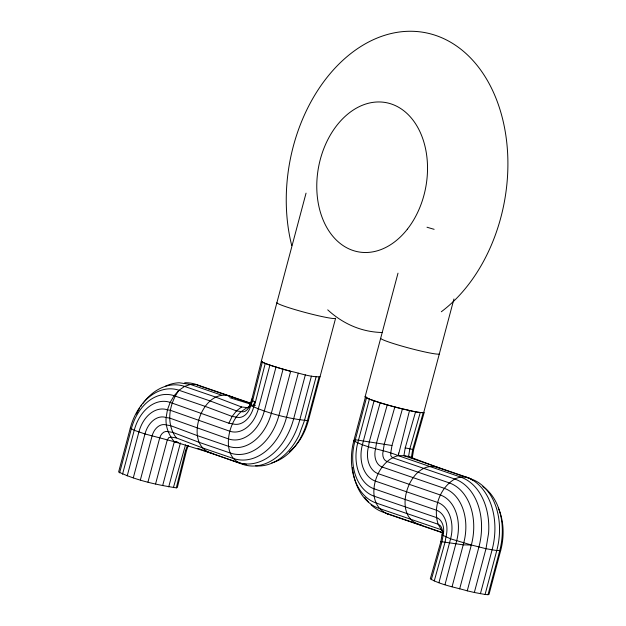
<?xml version="1.0" encoding="UTF-8"?>
<svg xmlns="http://www.w3.org/2000/svg" width="626" height="626" viewBox="0 0 626 626"><rect width="100%" height="100%" fill="white"/><g stroke="black" fill="none" stroke-linecap="round" stroke-linejoin="round"><path stroke-width="0.94" d="M443.271 533.062L388.339 514.228C362.29 504.517 374.927 460.939 398.277 455.681L398.527 452.997M412.213 457.856A8.897 6.393 -79.5 0 1 412.518 456.331L413.637 449.656L424.201 412.424C416.932 413.152 409.592 410.1 402.44 408.888L391.978 445.501L390.757 452.794L390.827 455.845L392.494 457.669L454.75 479.023C460.353 476.284 467.88 475.799 472.693 480.322M415.601 411.775L405.225 447.864L403.919 455.681L399.216 455.681M440.876 541.6L441.987 534.925A8.897 6.393 -79.5 0 0 438.192 524.267C432.715 507.874 439.765 487.857 454.75 479.023A56.676 40.729 -79.5 0 1 478.937 546.928L467.254 590.834C454.906 587.219 441.596 585.107 430.305 578.839L440.876 541.6L463.412 544.863L471.339 544.996L485.995 548.705L496.762 550.575L500.698 550.465A51.848 37.255 -79.5 0 0 498.233 507.85M250.916 403.269L195.985 384.427L190.445 384.442L184.56 386.414L179.02 390.272A51.848 37.255 -79.5 0 0 130.302 428.09L118.619 471.996C136.57 480.416 156.711 484.868 176.329 487.857L185.468 450.79L187.377 445.665M188.348 445.407L186.689 449.883L177.33 487.529L176.329 487.857M246.425 464.328C220.141 462.677 226.252 423.771 241.276 411.618A8.897 6.393 -79.5 0 0 249.641 405.132L251.965 398.872L261.324 361.225L306.044 193.144M467.254 590.834L474.336 592.478L485.995 548.705L488.593 533.195A59.705 42.904 -79.5 0 0 460.533 477.028L398.277 455.681L409.521 410.531M320.035 376.758C310.16 377.22 300.324 373.237 290.667 371.288A30.361 2.222 14.9 0 1 261.324 361.225L262.317 362.086L252.677 400.491L250.635 405.992A15.188 10.916 -79.5 0 1 236.362 417.072L232.136 416.439L205.234 406.391L174.106 395.718A45.557 32.74 -79.5 0 0 131.296 428.951L119.613 472.857M122.547 474.187L134.23 430.281A38.233 27.474 -79.5 0 1 170.155 402.393L228.866 423.207L232.41 423.739A22.513 16.174 -79.5 0 0 253.569 407.323L255.283 402.706L265.252 363.416L262.317 362.086M444.976 584.707L456.659 540.801A38.233 27.474 -79.5 0 0 440.344 494.994L378.088 473.639A22.513 16.174 -79.5 0 1 368.479 446.674L369.301 441.753L380.162 402.761L369.418 399.083L365.49 396.892L353.807 440.798A51.848 37.255 -79.5 0 0 375.936 502.921L438.192 524.267L441.26 529.721L442.918 531.544M127.211 475.893L138.894 431.987A30.369 21.824 -79.5 0 1 167.432 409.834L170.155 402.393L174.106 395.718L179.02 390.272L210.148 400.945L236.464 410.899L241.276 411.618L246.816 407.769L249.351 406.743M133.291 477.873L144.974 433.959A22.513 16.174 -79.5 0 1 166.125 417.542L167.432 409.834L170.249 410.257L229.687 431.189A30.369 21.824 -79.5 0 0 258.233 409.036L269.916 365.122L265.252 363.416M140.365 479.97L152.048 436.064A15.188 10.916 -79.5 0 1 166.32 424.991L170.546 425.625L197.448 435.665L228.576 446.338A45.557 32.74 -79.5 0 0 271.387 413.113L283.069 369.199L269.916 365.122M147.963 482.059L159.646 438.153A8.897 6.393 -79.5 0 1 168.011 431.666L172.823 432.386L199.138 442.339L230.266 453.021A51.848 37.255 -79.5 0 0 278.985 415.202L290.667 371.288L283.069 369.199M155.561 483.992L167.244 440.086L168.801 437.59L171.07 437.12L176.329 437.903L202.198 447.793L233.326 458.467A56.676 40.729 -79.5 0 0 286.583 417.127L298.266 373.221M162.643 485.635L174.325 441.729C168.668 434.968 165.295 426.447 166.125 417.542L169.669 418.074L228.38 438.896A38.233 27.474 -79.5 0 0 264.305 411.008L275.988 367.102M168.723 486.879L180.405 442.973M305.347 374.864L293.664 418.771A59.705 42.904 -79.5 0 1 237.559 462.324L206.431 451.651L174.325 441.729L144.974 433.959L134.23 430.281L130.302 428.09M311.427 376.109L299.744 420.015A60.745 43.648 -79.5 0 1 242.661 464.328L197.879 448.38M316.099 376.868L304.455 420.649L299.056 435.195A59.705 42.904 -79.5 0 1 255.627 465.885M319.033 377.087L307.35 420.993A56.676 40.729 -79.5 0 1 271.825 462.833M289.259 451.902A51.848 37.255 -79.5 0 0 308.352 420.664L335.606 318.219A30.369 2.222 14.9 0 1 306.247 312.75A30.369 2.222 14.9 0 1 276.895 302.679M365.083 396.861L398.003 273.163M369.418 399.083L357.736 442.989A38.233 27.474 -79.5 0 0 374.058 488.796L436.314 510.151A22.513 16.174 -79.5 0 1 445.915 537.116L445.094 542.038L434.233 581.03M453.936 298.993L423.786 412.299A30.369 2.222 14.9 0 1 391.18 406.008A30.369 2.222 14.9 0 1 365.936 396.493M459.656 588.902L471.339 544.996A51.848 37.255 -79.5 0 0 449.21 482.873L386.954 461.518A8.897 6.393 -79.5 0 1 383.159 450.861L384.27 444.186L394.842 406.955L402.44 408.888M480.416 593.722L492.099 549.816A60.745 43.648 -79.5 0 0 466.174 477.035L403.919 455.681L408.582 456.44L440.148 468.358L471.276 479.031A59.705 42.904 -79.5 0 1 496.762 550.575L485.08 594.481L474.336 592.478M485.08 594.481L488.014 594.7L499.697 550.794A56.676 40.729 -79.5 0 0 482.795 486.535M500.698 550.465L489.016 594.371L488.014 594.7M366.492 397.753L354.809 441.659A45.557 32.74 -79.5 0 0 374.254 496.238L436.51 517.592A15.188 10.916 -79.5 0 1 442.989 535.786L442.003 541.654L431.306 579.699M452.058 586.812L463.741 542.906A45.557 32.74 -79.5 0 0 444.296 488.319L382.04 466.973A15.188 10.916 -79.5 0 1 375.561 448.772L376.539 442.911L387.244 404.865L380.162 402.761M374.082 400.789L362.399 444.695A30.369 21.824 -79.5 0 0 375.365 481.089L437.621 502.443A30.369 21.824 -79.5 0 1 450.579 538.83L438.896 582.736M173.394 487.638L185.523 444.836M420.265 412.534L409.866 448.756L408.582 456.44L410.656 457.395M423.199 412.753L412.737 449.366L411.345 457.708L412.518 456.331M250.596 404.912L252.215 400.57M251.096 405.593L253.577 405.022L254.915 401.423M228.866 423.207L232.136 416.439L236.464 410.899L241.558 406.978L248.35 407.722L249.633 406.43M179.02 390.272C169.051 403.739 165.624 423.872 176.329 437.903M185.468 450.79L186.689 449.883M232.223 397.103C202.292 383.621 180.875 447.441 213.419 453.647M308.352 420.664C288.469 418.904 267.889 413.332 249.641 405.132L250.275 405.781M421.345 524.901C388.809 518.696 410.218 454.875 440.148 468.358M177.119 441.76L174.325 441.729L178.668 442.613M253.577 405.022L255.439 405.327M391.978 445.501L355.13 439.702L353.807 440.798C367.478 448.466 383.918 449.562 398.277 455.681M405.225 447.864L413.637 449.656M387.244 404.865L394.842 406.955M471.339 544.996L450.579 538.83L441.987 534.925M229.726 397.651L250.823 404.177M202.01 386.743L250.533 403.387M442.738 532.64L383.229 512.225A59.705 42.904 -79.5 0 1 371.108 504.846M221.471 395.1L190.445 384.442L179.263 382.768A59.705 42.904 -79.5 0 0 165.327 386.242M241.558 406.978L215.688 397.095L184.56 386.414A56.676 40.729 -79.5 0 0 142.665 403.66M201.095 386.43L195.985 384.427A60.745 43.648 -79.5 0 0 184.717 382.736M255.283 402.706L252.677 400.491L251.965 398.872M442.668 531.012L441.26 529.721L379.004 508.367A56.676 40.729 -79.5 0 1 352.853 470.486M136.382 414.076A56.676 40.729 -79.5 0 1 139.567 408.262M140.568 406.681A56.676 40.729 -79.5 0 1 141.601 405.147M368.464 502.138A59.705 42.904 -79.5 0 1 364.88 497.521M352.735 469.555A56.676 40.729 -79.5 0 1 352.524 467.677M388.339 514.228A60.745 43.648 -79.5 0 1 385.671 513.171M291.747 245.595A151.86 109.127 -79.5 0 1 359.316 47.466A151.86 109.127 -79.5 0 1 500.033 109.714A151.86 109.127 -79.5 0 1 441.322 311.756M382.502 332.5A151.86 109.127 -79.5 0 1 327.727 309.854M439.366 353.76A30.369 2.222 14.9 0 1 410.593 348.494A30.369 2.222 14.9 0 1 380.663 338.314M434.131 229.319A30.369 2.222 14.9 0 1 426.995 227.215M407.338 229.218A75.895 54.54 -79.5 0 0 391.626 104.096A75.895 54.54 -79.5 0 0 317.523 198.411A75.895 54.54 -79.5 0 0 407.338 229.218"/></g></svg>
